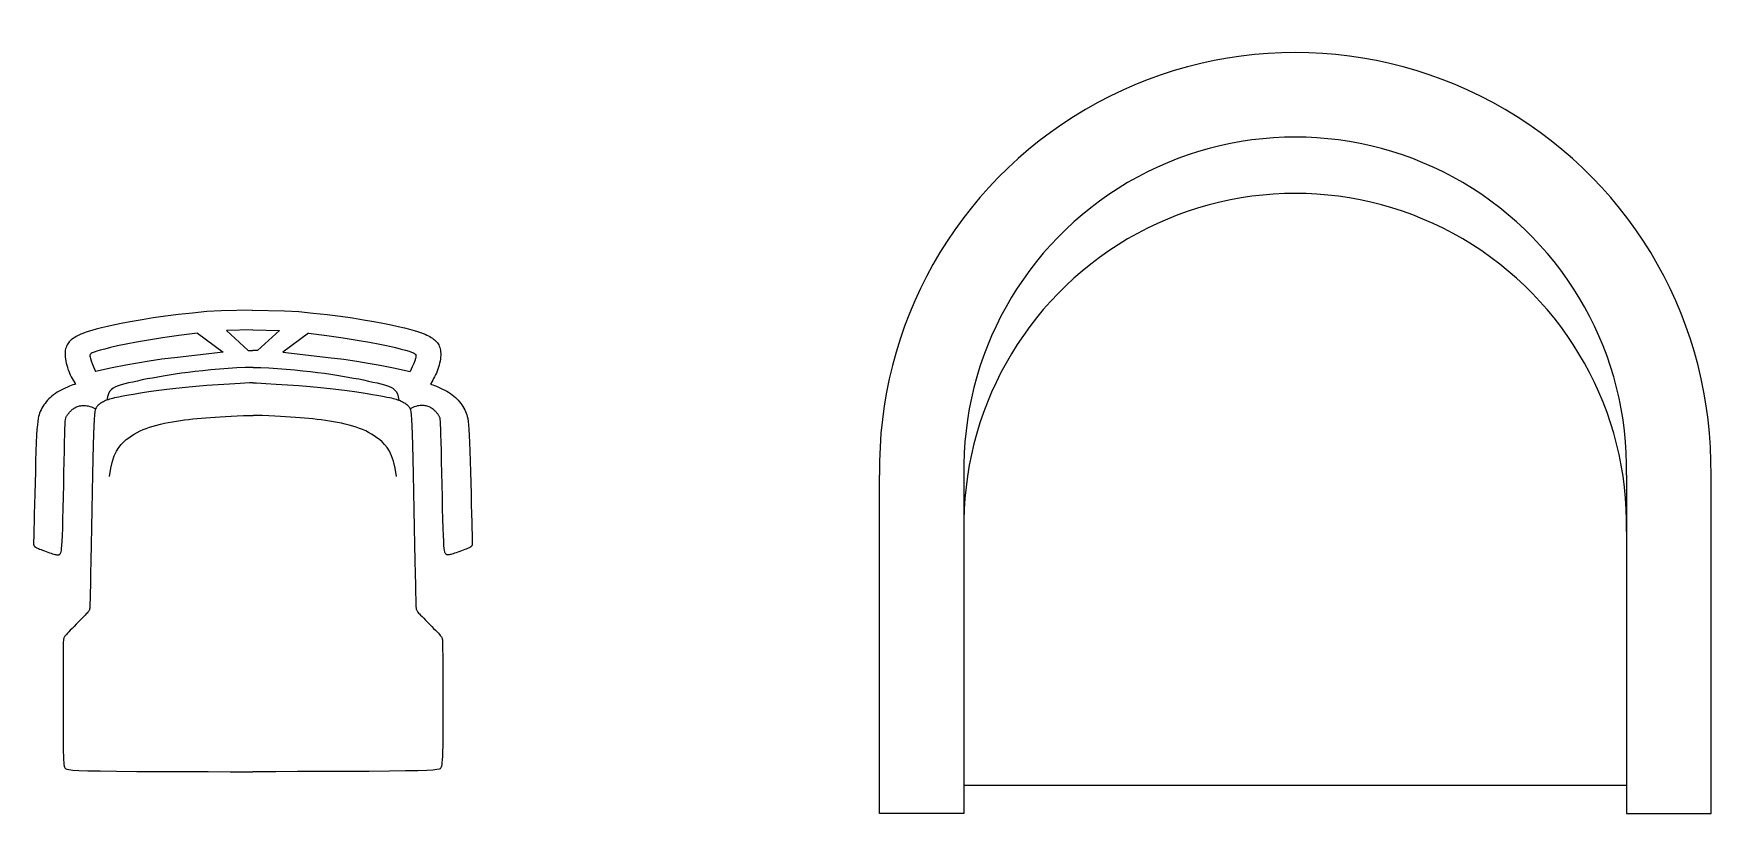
# Model space of a CAD drawing. Header units: millimetres. Extents: x 2198.5 to 2287.8, y 1208.8 to 1298.1.
# Drawn here: x 2208.464 to 2210.456, y 1225.727 to 1226.651 of the extents above; entities that cross this region are included whole.
import ezdxf

# ---------------------------------------------------------------- set-up
doc = ezdxf.new("R2010")
doc.units = ezdxf.units.MM
doc.layers.add('10-MUEBLES', color=7, linetype='Continuous')

# ---------------------------------------------------------------- blocks, each defined once
blk = doc.blocks.new('119')
at = {"linetype": 'Continuous'}
for points in [[(2.3556, -350.8228), (2.3189, -350.8233), (2.302, -350.8243), (2.2849, -350.826), (2.2682, -350.8278), (2.2527, -350.8297), (2.2383, -350.8318), (2.2251, -350.8339), (2.2131, -350.836), (2.2023, -350.838), (2.1926, -350.8401), (2.1841, -350.842), (2.1768, -350.8437), (2.1706, -350.8453), (2.1654, -350.8467), (2.1611, -350.848), (2.1576, -350.8491), (2.1546, -350.8502), (2.1522, -350.8512), (2.1502, -350.8521), (2.1484, -350.8531), (2.1467, -350.854), (2.1451, -350.8549), (2.1436, -350.8559), (2.1422, -350.8569), (2.141, -350.8579), (2.1398, -350.859), (2.1387, -350.8601), (2.1377, -350.8613), (2.1368, -350.8626), (2.1361, -350.8639), (2.1354, -350.8653), (2.1348, -350.8668), (2.1343, -350.8683), (2.134, -350.8701), (2.1337, -350.8719), (2.1337, -350.8739), (2.1337, -350.876), (2.1339, -350.8782), (2.1341, -350.8805), (2.1345, -350.8829), (2.135, -350.8854), (2.1357, -350.8878), (2.1364, -350.8902), (2.1371, -350.8926), (2.138, -350.895), (2.1389, -350.8972), (2.1399, -350.8994), (2.141, -350.9016), (2.1421, -350.9037), (2.1432, -350.9057), (2.1444, -350.9076), (2.1455, -350.9095), (2.146, -350.9103)], [(2.3556, -350.8228), (2.394, -350.8235), (2.4109, -350.8243), (2.428, -350.826), (2.4447, -350.8278), (2.4602, -350.8297), (2.4746, -350.8318), (2.4878, -350.8339), (2.4998, -350.836), (2.5106, -350.838), (2.5203, -350.8401), (2.5288, -350.842), (2.5361, -350.8437), (2.5423, -350.8453), (2.5475, -350.8467), (2.5518, -350.848), (2.5553, -350.8491), (2.5582, -350.8502), (2.5607, -350.8512), (2.5627, -350.8521), (2.5645, -350.8531), (2.5662, -350.854), (2.5678, -350.8549), (2.5693, -350.8559), (2.5706, -350.8569), (2.5719, -350.8579), (2.5731, -350.859), (2.5742, -350.8601), (2.5752, -350.8613), (2.576, -350.8626), (2.5768, -350.8639), (2.5775, -350.8653), (2.5781, -350.8668), (2.5786, -350.8683), (2.5789, -350.8701), (2.5791, -350.8719), (2.5792, -350.8739), (2.5792, -350.876), (2.579, -350.8782), (2.5788, -350.8805), (2.5784, -350.8829), (2.5778, -350.8854), (2.5772, -350.8878), (2.5765, -350.8902), (2.5758, -350.8926), (2.5749, -350.895), (2.574, -350.8972), (2.573, -350.8994), (2.5719, -350.9016), (2.5708, -350.9037), (2.5697, -350.9057), (2.5685, -350.9076), (2.5674, -350.9095), (2.5669, -350.9103)], [(2.2907, -350.8499), (2.2687, -350.8527), (2.2494, -350.8555), (2.2327, -350.8581), (2.2183, -350.8606), (2.2061, -350.8629), (2.1959, -350.8651), (2.1875, -350.867), (2.1807, -350.8687), (2.1753, -350.8702), (2.1712, -350.8714), (2.1682, -350.8724), (2.166, -350.8733), (2.1647, -350.874), (2.1638, -350.8747), (2.1634, -350.8753), (2.1632, -350.8758), (2.1631, -350.8765), (2.1631, -350.8773), (2.1633, -350.8784), (2.1638, -350.8801), (2.1646, -350.8825), (2.1658, -350.8857), (2.1675, -350.8899), (2.1698, -350.8952)], [(2.2907, -350.8499), (2.321, -350.8726)], [(2.3564, -350.846), (2.3251, -350.8467), (2.3509, -350.8705), (2.3564, -350.8705)], [(2.3564, -350.846), (2.3878, -350.8467), (2.362, -350.8705), (2.3564, -350.8705)], [(2.4222, -350.8499), (2.3918, -350.8726)], [(2.4222, -350.8499), (2.4442, -350.8527), (2.4635, -350.8555), (2.4802, -350.8581), (2.4946, -350.8606), (2.5068, -350.8629), (2.517, -350.8651), (2.5254, -350.867), (2.5322, -350.8687), (2.5376, -350.8702), (2.5417, -350.8714), (2.5447, -350.8724), (2.5468, -350.8733), (2.5482, -350.874), (2.549, -350.8747), (2.5495, -350.8753), (2.5497, -350.8758), (2.5498, -350.8765), (2.5498, -350.8773), (2.5496, -350.8784), (2.5491, -350.8801), (2.5483, -350.8825), (2.5471, -350.8857), (2.5454, -350.8899), (2.5431, -350.8952)], [(2.321, -350.8726), (2.2906, -350.876), (2.267, -350.8787), (2.2485, -350.8809), (2.2333, -350.883), (2.2196, -350.8853), (2.2056, -350.8879), (2.1896, -350.8911), (2.1698, -350.8952)], [(2.3568, -350.8904), (2.3472, -350.8905), (2.3375, -350.8911), (2.3273, -350.8918), (2.3169, -350.8926), (2.3067, -350.8935), (2.2971, -350.8944), (2.2881, -350.8954), (2.2797, -350.8964), (2.2717, -350.8974), (2.2642, -350.8985), (2.257, -350.8996), (2.2502, -350.9008), (2.2436, -350.9019), (2.2372, -350.9031), (2.231, -350.9042), (2.225, -350.9054), (2.2194, -350.9066), (2.2141, -350.9078), (2.2091, -350.9089), (2.2046, -350.9101), (2.2004, -350.9112), (2.1968, -350.9124), (2.1935, -350.9137), (2.1907, -350.9151), (2.1884, -350.9169), (2.1865, -350.9191), (2.185, -350.9218), (2.1839, -350.9252), (2.1833, -350.9293)], [(2.3568, -350.8904), (2.3657, -350.8905), (2.3754, -350.8911), (2.3856, -350.8918), (2.396, -350.8926), (2.4062, -350.8935), (2.4158, -350.8944), (2.4248, -350.8954), (2.4332, -350.8964), (2.4412, -350.8974), (2.4487, -350.8985), (2.4558, -350.8996), (2.4627, -350.9008), (2.4693, -350.9019), (2.4757, -350.9031), (2.4819, -350.9042), (2.4878, -350.9054), (2.4935, -350.9066), (2.4988, -350.9078), (2.5038, -350.9089), (2.5083, -350.9101), (2.5125, -350.9112), (2.5161, -350.9124), (2.5194, -350.9137), (2.5222, -350.9151), (2.5245, -350.9169), (2.5264, -350.9191), (2.5279, -350.9218), (2.5289, -350.9252), (2.5296, -350.9293)], [(2.3918, -350.8726), (2.4223, -350.876), (2.4458, -350.8787), (2.4644, -350.8809), (2.4796, -350.883), (2.4933, -350.8853), (2.5073, -350.8879), (2.5233, -350.8911), (2.5431, -350.8952)], [(2.146, -350.9103), (2.1447, -350.9107), (2.143, -350.9113), (2.1411, -350.9121), (2.1389, -350.9129), (2.1365, -350.9139), (2.134, -350.9149), (2.1315, -350.9161), (2.129, -350.9173), (2.1266, -350.9186), (2.1244, -350.9199), (2.1222, -350.9214), (2.1201, -350.9229), (2.1181, -350.9244), (2.1163, -350.926), (2.1145, -350.9277), (2.1129, -350.9295), (2.1113, -350.9313), (2.1099, -350.9331), (2.1086, -350.935), (2.1074, -350.9369), (2.1063, -350.9389), (2.1052, -350.9408), (2.1043, -350.9427), (2.1035, -350.9446), (2.1028, -350.9465), (2.1022, -350.9486), (2.1017, -350.9512), (2.1012, -350.9544), (2.1008, -350.9586), (2.1004, -350.964), (2.1, -350.9709), (2.0996, -350.9794), (2.0992, -350.9897), (2.0988, -351.0015), (2.0985, -351.0142), (2.0981, -351.0273), (2.0978, -351.0403), (2.0974, -351.0528), (2.0972, -351.0642), (2.0969, -351.074), (2.0967, -351.0818), (2.0966, -351.0878), (2.0965, -351.0923), (2.0964, -351.0954), (2.0963, -351.0975), (2.0963, -351.0987), (2.0963, -351.0995), (2.0964, -351.0999), (2.0964, -351.1003), (2.0965, -351.1007), (2.0966, -351.1011), (2.0968, -351.1015), (2.0969, -351.1018), (2.0971, -351.1021), (2.0974, -351.1024), (2.0976, -351.1027), (2.0979, -351.103), (2.0983, -351.1033), (2.0987, -351.1036), (2.0993, -351.1039), (2.1, -351.1043), (2.101, -351.1047), (2.1021, -351.1052), (2.1035, -351.1058), (2.1052, -351.1064), (2.107, -351.1071), (2.1091, -351.1079), (2.1112, -351.1086), (2.1133, -351.1094), (2.1153, -351.1101), (2.1172, -351.1107), (2.1189, -351.1113), (2.1204, -351.1118), (2.1217, -351.1122), (2.1227, -351.1124), (2.1236, -351.1126), (2.1243, -351.1128), (2.1249, -351.1128), (2.1254, -351.1128), (2.1258, -351.1127), (2.1262, -351.1126), (2.1265, -351.1125), (2.1269, -351.1123), (2.1272, -351.112), (2.1275, -351.1117), (2.1278, -351.1114), (2.1281, -351.111), (2.1284, -351.1105), (2.1287, -351.1099), (2.129, -351.109), (2.1293, -351.1075), (2.1296, -351.1051), (2.1299, -351.1015), (2.1302, -351.0965), (2.1306, -351.0898), (2.1309, -351.0811), (2.1312, -351.0703), (2.1315, -351.0577), (2.1318, -351.044), (2.1321, -351.0298), (2.1324, -351.0156), (2.1326, -351.0019), (2.1329, -350.9894), (2.1331, -350.9786), (2.1334, -350.9699), (2.1336, -350.9632), (2.1338, -350.9583), (2.134, -350.9547), (2.1342, -350.9523), (2.1345, -350.9507), (2.1347, -350.9497), (2.1351, -350.949), (2.1354, -350.9484), (2.1358, -350.9477), (2.1363, -350.9471), (2.1368, -350.9464), (2.1373, -350.9457), (2.1378, -350.945), (2.1384, -350.9444), (2.1391, -350.9436), (2.1397, -350.9429), (2.1404, -350.9422), (2.1411, -350.9415), (2.1419, -350.9408), (2.1427, -350.9401), (2.1436, -350.9394), (2.1445, -350.9387), (2.1454, -350.9382), (2.1464, -350.9376), (2.1474, -350.9372), (2.1486, -350.9367), (2.1497, -350.9364), (2.1509, -350.9361), (2.1522, -350.9359), (2.1535, -350.9357), (2.1549, -350.9356), (2.1563, -350.9356), (2.1578, -350.9357), (2.1595, -350.9359), (2.1612, -350.9362), (2.1631, -350.9367), (2.1651, -350.9374), (2.1674, -350.9383), (2.1699, -350.9394)], [(2.3564, -350.9089), (2.3523, -350.9089), (2.3412, -350.9095), (2.3287, -350.9103), (2.3154, -350.9111), (2.3019, -350.9121), (2.2887, -350.9132), (2.2764, -350.9143), (2.2649, -350.9155), (2.2544, -350.9167), (2.2447, -350.918), (2.2359, -350.9192), (2.228, -350.9204), (2.2209, -350.9215), (2.2147, -350.9225), (2.2093, -350.9234), (2.2047, -350.9242), (2.2008, -350.9249), (2.1975, -350.9256), (2.1946, -350.9261), (2.1922, -350.9267), (2.1901, -350.9272), (2.1882, -350.9277), (2.1864, -350.9283), (2.1848, -350.9288), (2.1832, -350.9293), (2.1818, -350.9299), (2.1805, -350.9305), (2.1792, -350.9311), (2.1781, -350.9317), (2.177, -350.9323), (2.1759, -350.933), (2.1749, -350.9336), (2.174, -350.9344), (2.1731, -350.9351), (2.1723, -350.9359), (2.1716, -350.9367), (2.1709, -350.9375), (2.1704, -350.9384), (2.1699, -350.9394), (2.1694, -350.9408), (2.169, -350.9432), (2.1686, -350.9468), (2.1683, -350.9522), (2.1679, -350.9596), (2.1676, -350.9697), (2.1672, -350.9827), (2.1668, -350.9988), (2.1664, -351.0175), (2.166, -351.0379), (2.1655, -351.0591), (2.1651, -351.0804), (2.1647, -351.1007), (2.1643, -351.1193), (2.164, -351.1353), (2.1638, -351.1482), (2.1636, -351.158), (2.1634, -351.1653), (2.1632, -351.1704), (2.1631, -351.1738), (2.1629, -351.1758), (2.1627, -351.177), (2.1625, -351.1778), (2.1622, -351.1784), (2.1618, -351.1791), (2.1613, -351.1798), (2.1607, -351.1806), (2.1599, -351.1816), (2.1588, -351.1827), (2.1575, -351.1841), (2.1558, -351.1858), (2.1539, -351.1878), (2.1517, -351.19), (2.1493, -351.1924), (2.1469, -351.1949), (2.1444, -351.1974), (2.1421, -351.1998), (2.1399, -351.202), (2.138, -351.204), (2.1365, -351.2056), (2.1352, -351.207), (2.1342, -351.2082), (2.1335, -351.2091), (2.1329, -351.2099), (2.1325, -351.2106), (2.1323, -351.2112), (2.1321, -351.2118), (2.1319, -351.2124), (2.1318, -351.2131), (2.1317, -351.2143), (2.1316, -351.2159), (2.1316, -351.2183), (2.1315, -351.2215), (2.1315, -351.2257), (2.1314, -351.2312), (2.1314, -351.2379), (2.1314, -351.2457), (2.1313, -351.3052), (2.1313, -351.314), (2.1313, -351.3228), (2.1314, -351.3313), (2.1314, -351.3391), (2.1315, -351.3459), (2.1317, -351.3514), (2.1319, -351.3557), (2.1322, -351.3589), (2.1324, -351.3613), (2.1328, -351.363), (2.1331, -351.3642), (2.1335, -351.365), (2.1339, -351.3656), (2.1345, -351.3662), (2.1357, -351.3667), (2.1383, -351.3672), (2.1429, -351.3677), (2.1502, -351.3681), (2.1608, -351.3685), (2.1754, -351.3688), (2.1946, -351.3691), (2.2187, -351.3693), (2.2462, -351.3694), (2.2751, -351.3695), (2.3035, -351.3696), (2.3293, -351.3697), (2.3506, -351.3697), (2.3564, -351.3697)], [(2.3564, -350.9089), (2.3606, -350.9089), (2.3717, -350.9095), (2.3842, -350.9103), (2.3975, -350.9111), (2.411, -350.9121), (2.4242, -350.9132), (2.4365, -350.9143), (2.448, -350.9155), (2.4585, -350.9167), (2.4682, -350.918), (2.477, -350.9192), (2.4849, -350.9204), (2.492, -350.9215), (2.4982, -350.9225), (2.5036, -350.9234), (2.5081, -350.9242), (2.5121, -350.9249), (2.5154, -350.9256), (2.5183, -350.9261), (2.5207, -350.9267), (2.5228, -350.9272), (2.5247, -350.9277), (2.5265, -350.9283), (2.5281, -350.9288), (2.5297, -350.9293), (2.5311, -350.9299), (2.5324, -350.9305), (2.5337, -350.9311), (2.5348, -350.9317), (2.5359, -350.9323), (2.537, -350.933), (2.538, -350.9336), (2.5389, -350.9344), (2.5398, -350.9351), (2.5406, -350.9359), (2.5413, -350.9367), (2.5419, -350.9375), (2.5425, -350.9384), (2.543, -350.9394), (2.5435, -350.9408), (2.5439, -350.9432), (2.5443, -350.9468), (2.5446, -350.9522), (2.545, -350.9596), (2.5453, -350.9697), (2.5457, -350.9827), (2.5461, -350.9988), (2.5465, -351.0175), (2.5469, -351.0379), (2.5474, -351.0591), (2.5478, -351.0804), (2.5482, -351.1007), (2.5486, -351.1193), (2.5489, -351.1353), (2.5491, -351.1482), (2.5493, -351.158), (2.5495, -351.1653), (2.5497, -351.1704), (2.5498, -351.1738), (2.55, -351.1758), (2.5502, -351.177), (2.5504, -351.1778), (2.5507, -351.1784), (2.5511, -351.1791), (2.5515, -351.1798), (2.5522, -351.1806), (2.553, -351.1816), (2.5541, -351.1827), (2.5554, -351.1841), (2.5571, -351.1858), (2.559, -351.1878), (2.5612, -351.19), (2.5636, -351.1924), (2.566, -351.1949), (2.5685, -351.1974), (2.5708, -351.1998), (2.573, -351.202), (2.5749, -351.204), (2.5764, -351.2056), (2.5777, -351.207), (2.5787, -351.2082), (2.5794, -351.2091), (2.58, -351.2099), (2.5804, -351.2106), (2.5806, -351.2112), (2.5808, -351.2118), (2.581, -351.2124), (2.5811, -351.2131), (2.5812, -351.2143), (2.5813, -351.2159), (2.5813, -351.2183), (2.5814, -351.2215), (2.5814, -351.2257), (2.5815, -351.2312), (2.5815, -351.2379), (2.5815, -351.2457), (2.5816, -351.3052), (2.5816, -351.314), (2.5816, -351.3228), (2.5815, -351.3313), (2.5815, -351.3391), (2.5813, -351.3459), (2.5812, -351.3514), (2.581, -351.3557), (2.5807, -351.3589), (2.5805, -351.3613), (2.5801, -351.363), (2.5798, -351.3642), (2.5794, -351.365), (2.579, -351.3656), (2.5784, -351.3662), (2.5772, -351.3667), (2.5746, -351.3672), (2.57, -351.3677), (2.5627, -351.3681), (2.5521, -351.3685), (2.5375, -351.3688), (2.5183, -351.3691), (2.4942, -351.3693), (2.4667, -351.3694), (2.4378, -351.3695), (2.4094, -351.3696), (2.3836, -351.3697), (2.3623, -351.3697), (2.3564, -351.3697)], [(2.5669, -350.9103), (2.5682, -350.9107), (2.5699, -350.9113), (2.5718, -350.9121), (2.574, -350.9129), (2.5764, -350.9139), (2.5789, -350.9149), (2.5814, -350.9161), (2.5839, -350.9173), (2.5863, -350.9186), (2.5885, -350.9199), (2.5907, -350.9214), (2.5928, -350.9229), (2.5947, -350.9244), (2.5966, -350.926), (2.5984, -350.9277), (2.6, -350.9295), (2.6016, -350.9313), (2.603, -350.9331), (2.6043, -350.935), (2.6055, -350.9369), (2.6066, -350.9389), (2.6077, -350.9408), (2.6086, -350.9427), (2.6094, -350.9446), (2.6101, -350.9465), (2.6107, -350.9486), (2.6112, -350.9512), (2.6117, -350.9544), (2.6121, -350.9586), (2.6125, -350.964), (2.6129, -350.9709), (2.6133, -350.9794), (2.6137, -350.9897), (2.614, -351.0015), (2.6144, -351.0142), (2.6148, -351.0273), (2.6151, -351.0403), (2.6154, -351.0528), (2.6157, -351.0642), (2.616, -351.074), (2.6162, -351.0818), (2.6163, -351.0878), (2.6164, -351.0923), (2.6165, -351.0954), (2.6166, -351.0975), (2.6166, -351.0987), (2.6166, -351.0995), (2.6165, -351.0999), (2.6164, -351.1003), (2.6164, -351.1007), (2.6163, -351.1011), (2.6161, -351.1015), (2.616, -351.1018), (2.6158, -351.1021), (2.6155, -351.1024), (2.6153, -351.1027), (2.615, -351.103), (2.6146, -351.1033), (2.6142, -351.1036), (2.6136, -351.1039), (2.6128, -351.1043), (2.6119, -351.1047), (2.6108, -351.1052), (2.6094, -351.1058), (2.6077, -351.1064), (2.6058, -351.1071), (2.6038, -351.1079), (2.6017, -351.1086), (2.5996, -351.1094), (2.5976, -351.1101), (2.5957, -351.1107), (2.5939, -351.1113), (2.5925, -351.1118), (2.5912, -351.1122), (2.5902, -351.1124), (2.5893, -351.1126), (2.5886, -351.1128), (2.588, -351.1128), (2.5875, -351.1128), (2.5871, -351.1127), (2.5867, -351.1126), (2.5863, -351.1125), (2.586, -351.1123), (2.5857, -351.112), (2.5854, -351.1117), (2.5851, -351.1114), (2.5848, -351.111), (2.5845, -351.1105), (2.5842, -351.1099), (2.5839, -351.109), (2.5836, -351.1075), (2.5833, -351.1051), (2.583, -351.1015), (2.5827, -351.0965), (2.5823, -351.0898), (2.582, -351.0811), (2.5817, -351.0703), (2.5814, -351.0577), (2.5811, -351.044), (2.5808, -351.0298), (2.5805, -351.0156), (2.5803, -351.0019), (2.58, -350.9894), (2.5798, -350.9786), (2.5795, -350.9699), (2.5793, -350.9632), (2.5791, -350.9583), (2.5789, -350.9547), (2.5787, -350.9523), (2.5784, -350.9507), (2.5781, -350.9497), (2.5778, -350.949), (2.5775, -350.9484), (2.5771, -350.9477), (2.5766, -350.9471), (2.5761, -350.9464), (2.5756, -350.9457), (2.5751, -350.945), (2.5745, -350.9444), (2.5738, -350.9436), (2.5732, -350.9429), (2.5725, -350.9422), (2.5718, -350.9415), (2.571, -350.9408), (2.5702, -350.9401), (2.5693, -350.9394), (2.5684, -350.9387), (2.5675, -350.9382), (2.5665, -350.9376), (2.5654, -350.9372), (2.5643, -350.9367), (2.5632, -350.9364), (2.562, -350.9361), (2.5607, -350.9359), (2.5594, -350.9357), (2.558, -350.9356), (2.5566, -350.9356), (2.555, -350.9357), (2.5534, -350.9359), (2.5517, -350.9362), (2.5498, -350.9367), (2.5477, -350.9374), (2.5455, -350.9383), (2.543, -350.9394)], [(2.1863, -351.0198), (2.1879, -351.01), (2.1899, -351.0018), (2.1921, -350.9951), (2.1946, -350.9897), (2.1973, -350.9853), (2.2002, -350.9817), (2.2032, -350.9787), (2.2062, -350.9761), (2.2094, -350.9738), (2.2125, -350.9716), (2.2158, -350.9695), (2.2192, -350.9676), (2.2227, -350.9658), (2.2263, -350.9642), (2.23, -350.9627), (2.234, -350.9613), (2.2381, -350.96), (2.2424, -350.9588), (2.2469, -350.9577), (2.2515, -350.9567), (2.2561, -350.9558), (2.2609, -350.9549), (2.2657, -350.9541), (2.2705, -350.9534), (2.2753, -350.9528), (2.2802, -350.9522), (2.2852, -350.9516), (2.2902, -350.9511), (2.2953, -350.9506), (2.3006, -350.9502), (2.3061, -350.9498), (2.3118, -350.9494), (2.3177, -350.949), (2.3239, -350.9486), (2.3305, -350.9483), (2.3376, -350.9479), (2.3452, -350.9475), (2.3566, -350.9476)], [(2.5266, -351.0198), (2.525, -351.01), (2.523, -351.0018), (2.5207, -350.9951), (2.5183, -350.9897), (2.5156, -350.9853), (2.5127, -350.9817), (2.5097, -350.9787), (2.5067, -350.9761), (2.5035, -350.9738), (2.5004, -350.9716), (2.4971, -350.9695), (2.4937, -350.9676), (2.4902, -350.9658), (2.4866, -350.9642), (2.4828, -350.9627), (2.4789, -350.9613), (2.4748, -350.96), (2.4705, -350.9588), (2.466, -350.9577), (2.4614, -350.9567), (2.4568, -350.9558), (2.452, -350.9549), (2.4472, -350.9541), (2.4424, -350.9534), (2.4375, -350.9528), (2.4327, -350.9522), (2.4277, -350.9516), (2.4227, -350.9511), (2.4175, -350.9506), (2.4123, -350.9502), (2.4068, -350.9498), (2.4011, -350.9494), (2.3952, -350.949), (2.389, -350.9486), (2.3824, -350.9483), (2.3753, -350.9479), (2.3677, -350.9475), (2.3566, -350.9476)]]:
    blk.add_lwpolyline(points, dxfattribs=at)
blk = doc.blocks.new('MHPLS022')
at = {"linetype": 'ByBlock'}
for p, q in [((-0.6858, 0.375), (-0.381, 0.375)), ((-0.6858, 0.2988), (-0.6858, 0.375)), ((-0.381, 0.2988), (-0.6858, 0.2988)), ((-0.6604, 0.2988), (-0.6604, -0.2988)), ((-0.381, -0.2988), (-0.6858, -0.2988)), ((-0.6858, -0.2988), (-0.6858, -0.375)), ((-0.6858, -0.375), (-0.381, -0.375))]:
    blk.add_line(p, q, dxfattribs=at)
for centre, radius, start, end in [((-0.375, 0), 0.375, 269.0906, 90.9094), ((-0.4259, 0), 0.2989, 268.861, 91.139), ((-0.3751, 0), 0.2989, 268.861, 91.139)]:
    blk.add_arc(centre, radius, start, end, dxfattribs=at)

msp = doc.modelspace()

# ---------------------------------------------------------------- block references
msp.add_blockref('119', (2206.3675, 1577.1462))
at = {"layer": '10-MUEBLES', "xscale": 1.314953261672031, "yscale": 1.314953261672031, "zscale": 1.314953261672031, "rotation": 90}
msp.add_blockref('MHPLS022', (2209.9601, 1226.6289), dxfattribs=at)

doc.saveas('drawing.dxf')
